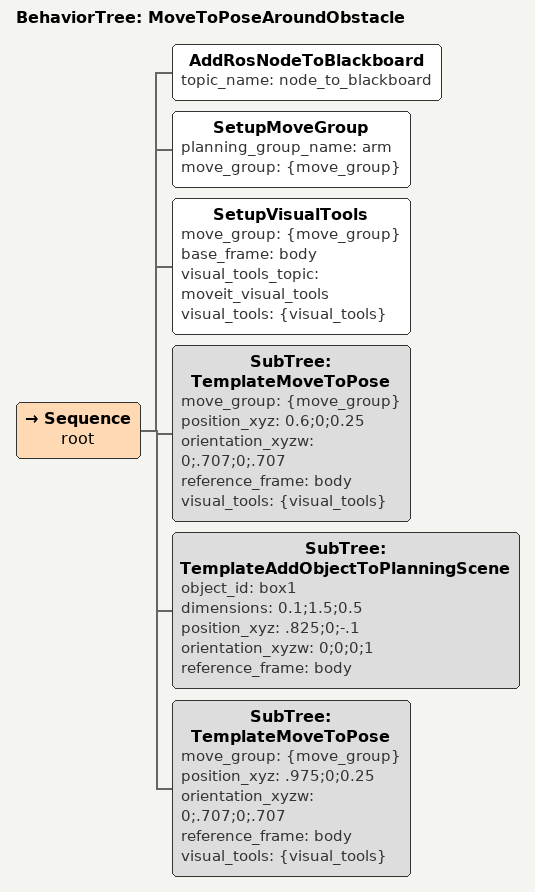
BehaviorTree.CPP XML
<root BTCPP_format="4" >
     <BehaviorTree ID="MoveToPoseAroundObstacle">
        <Sequence name="root">
            <AddRosNodeToBlackboard topic_name="node_to_blackboard"/>
            <SetupMoveGroup             planning_group_name="arm" move_group="{move_group}"/>
            <SetupVisualTools           move_group="{move_group}" base_frame="body" visual_tools_topic="moveit_visual_tools" visual_tools="{visual_tools}" />
            <SubTree    ID="TemplateMoveToPose"
                        move_group="{move_group}"
                        position_xyz="0.6;0;0.25"
                        orientation_xyzw="0;.707;0;.707"
                        reference_frame="body"
                        visual_tools="{visual_tools}"
            />
            <SubTree    ID="TemplateAddObjectToPlanningScene"
                        object_id="box1"
                        dimensions="0.1;1.5;0.5"
                        position_xyz=".825;0;-.1"
                        orientation_xyzw="0;0;0;1"
                        reference_frame="body"
            />
            <SubTree    ID="TemplateMoveToPose"
                        move_group="{move_group}"
                        position_xyz=".975;0;0.25"
                        orientation_xyzw="0;.707;0;.707"
                        reference_frame="body"
                        visual_tools="{visual_tools}"
            />
        </Sequence>
     </BehaviorTree>
 </root>
